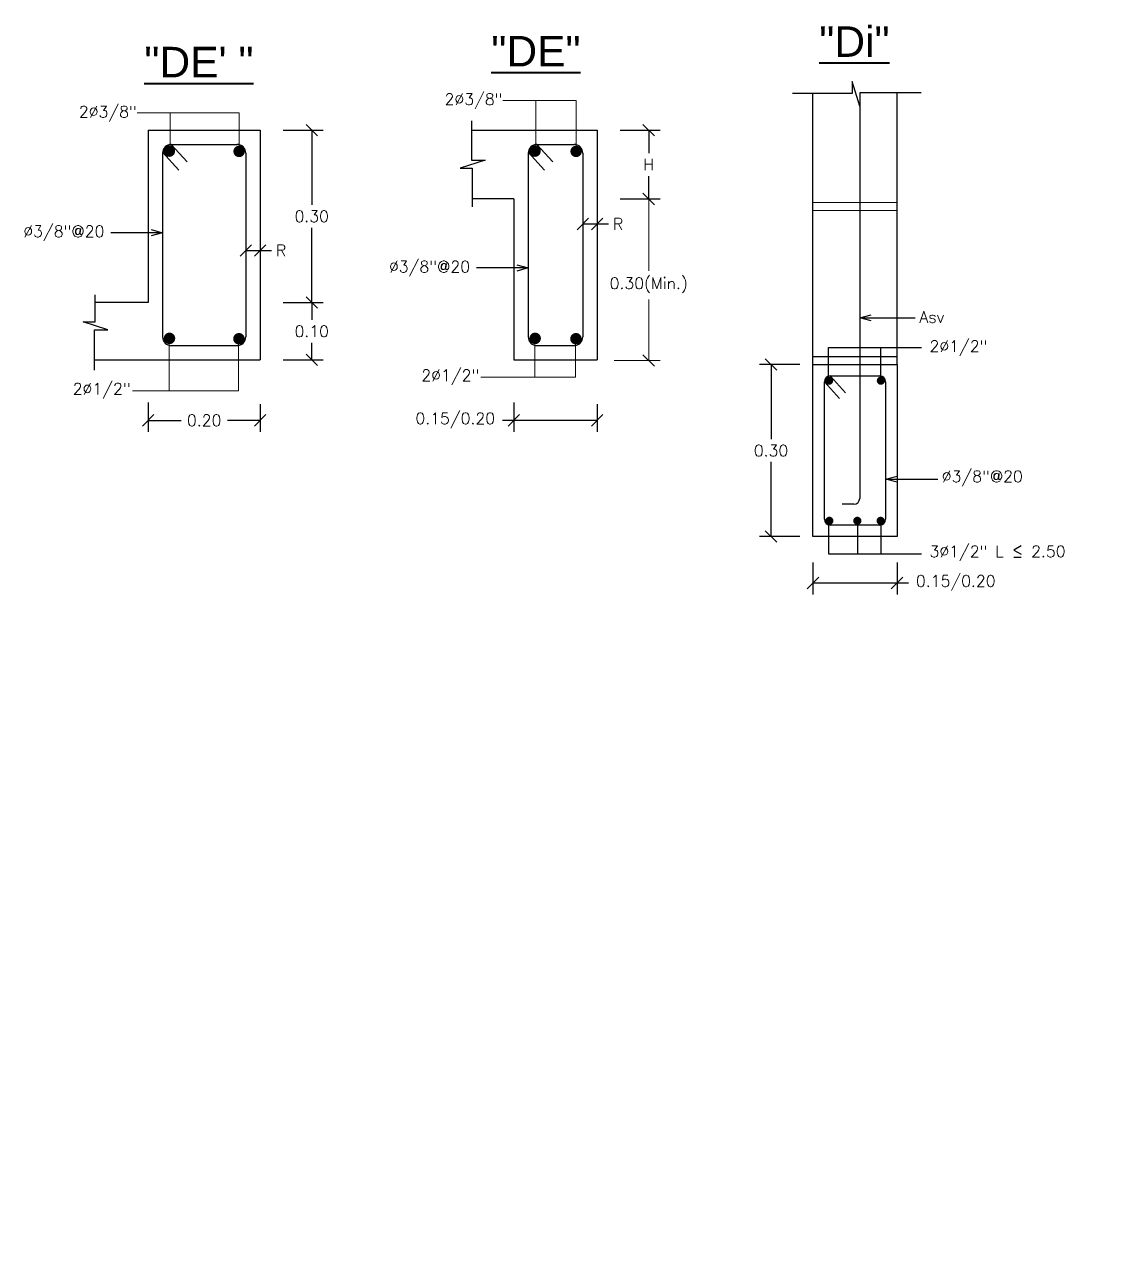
# Model space of a CAD drawing. Header units: metres. Extents: x -44 to 358, y -246 to 48.
# Drawn here: x 17.718 to 19.594, y 9.095 to 11.253 of the extents above; entities that cross this region are included whole.
import ezdxf
from ezdxf.enums import TextEntityAlignment as Align

# ---------------------------------------------------------------- set-up
doc = ezdxf.new("R2010")
doc.units = ezdxf.units.M
doc.header["$LTSCALE"] = 0.3
doc.header["$PDMODE"] = 3
doc.linetypes.add('CONTINUA', pattern=[0])
for name, color, linetype in [('ACERO', 5, 'Continuous'), ('BP', 3, 'Continuous'), ('DIMLINE', 1, 'Continuous'), ('DIMTEXTO', 4, 'Continuous'), ('TEXTOS', 4, 'Continuous'), ('VIGA-LOSA', 1, 'Continuous')]:
    doc.layers.add(name, color=color, linetype=linetype)
doc.layers.add('MUROS', color=7, linetype='Continuous', lineweight=15)
doc.styles.add('SIMPLEX', font='simplex_.ttf', dxfattribs={"height": 0.2})
doc.styles.add('SMPLEX', font='simplex.shx')
doc.styles.add('TITULOS', font='arial.ttf', dxfattribs={"width": 0.9, "height": 0.16})
doc.dimstyles.new('DIM-10', dxfattribs={"dimscale": 0.1, "dimtxt": 0.2, "dimasz": 0.2, "dimexe": 0.2, "dimexo": 0.2, "dimgap": 0.1, "dimtad": 0, "dimtih": 1, "dimtoh": 1, "dimzin": 0, "dimdsep": 46, "dimtxsty": 'SMPLEX', "dimblk": 'OBLIQUE', "dimcen": 0.2, "dimclrd": 4, "dimclre": 4, "dimclrt": 4, "dimadec": 0, "dimazin": 0, "dimtfac": 1, "dimtmove": 0, "dimatfit": 3, "dimldrblk": 'OPEN30', "dimfxl": 0.5, "dimfxlon": 1, "dimtolj": 1, "dimtzin": 0, "dimarcsym": 0})
doc.dimstyles.new('DIM-25', dxfattribs={"dimscale": 0.25, "dimtxt": 0.2, "dimasz": 0.2, "dimexe": 0.18, "dimexo": 0.2, "dimgap": 0.1, "dimtad": 0, "dimtih": 1, "dimtoh": 1, "dimzin": 0, "dimdsep": 46, "dimtxsty": 'SMPLEX', "dimblk": 'OBLIQUE', "dimcen": 0.09, "dimdle": 0.2, "dimclrd": 4, "dimclre": 4, "dimclrt": 4, "dimadec": 0, "dimazin": 0, "dimtfac": 1, "dimtofl": 0, "dimtmove": 0, "dimatfit": 3, "dimldrblk": 'OPEN30', "dimfxl": 0.3, "dimfxlon": 1, "dimtolj": 1, "dimtzin": 0, "dimarcsym": 0})

# ---------------------------------------------------------------- blocks, each defined once
blk = doc.blocks.new('_OBLIQUE')
at = {"color": 0, "linetype": 'ByBlock'}
blk.add_line((-0.5, -0.5), (0.5, 0.5), dxfattribs=at)
blk = doc.blocks.new('*D453')
at = {"layer": 'DEFPOINTS', "color": 0, "transparency": 16777216}
for p in [(18.6914, 10.9371), (18.7164, 10.9371), (18.7164, 10.9056)]:
    blk.add_point(p, dxfattribs=at)
at = {"layer": 'DIMTEXTO', "color": 4, "lineweight": -2, "transparency": 16777216}
for p, q in [((18.6914, 10.9171), (18.6914, 10.8856)), ((18.6914, 10.9056), (18.7164, 10.9056)), ((18.7164, 10.9171), (18.7164, 10.8856)), ((18.7164, 10.9056), (18.7364, 10.9056))]:
    blk.add_line(p, q, dxfattribs=at)
at = {"layer": 'DIMTEXTO', "color": 4, "lineweight": -2, "transparency": 16777216, "xscale": 0.02, "yscale": 0.02, "zscale": 0.02, "rotation": 180}
blk.add_blockref('_OBLIQUE', (18.6914, 10.9056), dxfattribs=at)
at = {"layer": 'DIMTEXTO', "color": 4, "lineweight": -2, "transparency": 16777216, "xscale": 0.02, "yscale": 0.02, "zscale": 0.02}
blk.add_blockref('_OBLIQUE', (18.7164, 10.9056), dxfattribs=at)
at = {"layer": 'DIMTEXTO', "color": 4, "transparency": 16777216, "insert": (18.7531, 10.9056), "char_height": 0.02, "attachment_point": 5, "style": 'SMPLEX'}
blk.add_mtext('\\A1;R', dxfattribs=at)
blk = doc.blocks.new('_Open30')
at = {"color": 0, "lineweight": -2}
for p, q in [((-1, 0.268), (0, 0)), ((0, 0), (-1, -0.268)), ((0, 0), (-1, 0))]:
    blk.add_line(p, q, dxfattribs=at)
blk = doc.blocks.new('*D454')
at = {"layer": 'DEFPOINTS', "color": 0, "transparency": 16777216}
for p in [(18.5713, 10.6144), (18.7164, 10.6116), (18.5713, 10.5631)]:
    blk.add_point(p, dxfattribs=at)
at = {"layer": 'DIMTEXTO', "color": 4, "lineweight": -2, "transparency": 16777216}
for p, q in [((18.5713, 10.5944), (18.5713, 10.5431)), ((18.7164, 10.5916), (18.7164, 10.5431)), ((18.5713, 10.5631), (18.5513, 10.5631)), ((18.7164, 10.5631), (18.5713, 10.5631))]:
    blk.add_line(p, q, dxfattribs=at)
at = {"layer": 'DIMTEXTO', "color": 4, "lineweight": -2, "transparency": 16777216, "xscale": 0.02, "yscale": 0.02, "zscale": 0.02, "rotation": 180}
blk.add_blockref('_OBLIQUE', (18.5713, 10.5631), dxfattribs=at)
at = {"layer": 'DIMTEXTO', "color": 4, "lineweight": -2, "transparency": 16777216, "xscale": 0.02, "yscale": 0.02, "zscale": 0.02}
blk.add_blockref('_OBLIQUE', (18.7164, 10.5631), dxfattribs=at)
at = {"layer": 'DIMTEXTO', "color": 4, "transparency": 16777216, "insert": (18.469, 10.5631), "char_height": 0.02, "attachment_point": 5, "style": 'SMPLEX'}
blk.add_mtext('\\A1;0.15/0.20', dxfattribs=at)
blk = doc.blocks.new('*D455')
at = {"layer": 'DEFPOINTS', "color": 0, "linetype": 'CONTINUA', "transparency": 16777216}
for p in [(19.0928, 10.335), (19.2395, 10.335), (19.2395, 10.2796)]:
    blk.add_point(p, dxfattribs=at)
at = {"layer": 'DIMTEXTO', "color": 4, "linetype": 'CONTINUA', "lineweight": -2, "transparency": 16777216}
for p, q in [((19.0928, 10.315), (19.0928, 10.2596)), ((19.2395, 10.315), (19.2395, 10.2596)), ((19.0928, 10.2796), (19.2395, 10.2796)), ((19.2395, 10.2796), (19.2595, 10.2796))]:
    blk.add_line(p, q, dxfattribs=at)
at = {"layer": 'DIMTEXTO', "color": 4, "linetype": 'CONTINUA', "lineweight": -2, "transparency": 16777216, "xscale": 0.02, "yscale": 0.02, "zscale": 0.02, "rotation": 180}
blk.add_blockref('_OBLIQUE', (19.0928, 10.2796), dxfattribs=at)
at = {"layer": 'DIMTEXTO', "color": 4, "linetype": 'CONTINUA', "lineweight": -2, "transparency": 16777216, "xscale": 0.02, "yscale": 0.02, "zscale": 0.02}
blk.add_blockref('_OBLIQUE', (19.2395, 10.2796), dxfattribs=at)
at = {"layer": 'DIMTEXTO', "color": 4, "linetype": 'CONTINUA', "transparency": 16777216, "insert": (19.3419, 10.2796), "char_height": 0.02, "attachment_point": 5, "style": 'SMPLEX'}
blk.add_mtext('\\A1;0.15/0.20', dxfattribs=at)
blk = doc.blocks.new('*D456')
at = {"layer": 'DEFPOINTS', "color": 0, "transparency": 16777216}
for p in [(19.0971, 10.6605), (19.0197, 10.3605), (19.0971, 10.3605)]:
    blk.add_point(p, dxfattribs=at)
at = {"layer": 'DIMTEXTO', "color": 4, "lineweight": -2, "transparency": 16777216}
for p, q in [((19.0697, 10.6605), (18.9997, 10.6605)), ((19.0197, 10.6605), (19.0197, 10.5305)), ((19.0197, 10.3605), (19.0197, 10.4905)), ((19.0697, 10.3605), (18.9997, 10.3605))]:
    blk.add_line(p, q, dxfattribs=at)
at = {"layer": 'DIMTEXTO', "color": 4, "lineweight": -2, "transparency": 16777216, "xscale": 0.02, "yscale": 0.02, "zscale": 0.02}
for p, rotation in [((19.0197, 10.6605), 90), ((19.0197, 10.3605), 270)]:
    blk.add_blockref('_OBLIQUE', p, dxfattribs=dict(at, rotation=rotation))
at = {"layer": 'DIMTEXTO', "color": 4, "transparency": 16777216, "insert": (19.0197, 10.5105), "char_height": 0.02, "attachment_point": 5, "style": 'SMPLEX'}
blk.add_mtext('\\A1;0.30', dxfattribs=at)
blk = doc.blocks.new('*D473')
at = {"layer": 'DEFPOINTS', "color": 0, "transparency": 16777216}
for p in [(18.7164, 11.0692), (18.8064, 11.0692), (18.7164, 10.9492)]:
    blk.add_point(p, dxfattribs=at)
at = {"layer": 'DIMTEXTO', "color": 4, "lineweight": -2, "transparency": 16777216}
for p, q in [((18.7564, 11.0692), (18.8264, 11.0692)), ((18.8064, 11.0692), (18.8064, 11.0292)), ((18.8064, 10.9492), (18.8064, 10.9892)), ((18.7564, 10.9492), (18.8264, 10.9492))]:
    blk.add_line(p, q, dxfattribs=at)
at = {"layer": 'DIMTEXTO', "color": 4, "lineweight": -2, "transparency": 16777216, "xscale": 0.02, "yscale": 0.02, "zscale": 0.02}
for p, rotation in [((18.8064, 11.0692), 90), ((18.8064, 10.9492), 270)]:
    blk.add_blockref('_OBLIQUE', p, dxfattribs=dict(at, rotation=rotation))
at = {"layer": 'DIMTEXTO', "color": 4, "transparency": 16777216, "insert": (18.8064, 11.0092), "char_height": 0.02, "attachment_point": 5, "style": 'SMPLEX'}
blk.add_mtext('\\A1;H', dxfattribs=at)
blk = doc.blocks.new('*D474')
at = {"layer": 'DEFPOINTS', "color": 0, "transparency": 16777216}
for p in [(18.1037, 10.8909), (18.1287, 10.8909), (18.1287, 10.8593)]:
    blk.add_point(p, dxfattribs=at)
at = {"layer": 'DIMTEXTO', "color": 4, "lineweight": -2, "transparency": 16777216}
for p, q in [((18.1037, 10.8709), (18.1037, 10.8393)), ((18.1037, 10.8593), (18.1287, 10.8593)), ((18.1287, 10.8709), (18.1287, 10.8393)), ((18.1287, 10.8593), (18.1487, 10.8593))]:
    blk.add_line(p, q, dxfattribs=at)
at = {"layer": 'DIMTEXTO', "color": 4, "lineweight": -2, "transparency": 16777216, "xscale": 0.02, "yscale": 0.02, "zscale": 0.02, "rotation": 180}
blk.add_blockref('_OBLIQUE', (18.1037, 10.8593), dxfattribs=at)
at = {"layer": 'DIMTEXTO', "color": 4, "lineweight": -2, "transparency": 16777216, "xscale": 0.02, "yscale": 0.02, "zscale": 0.02}
blk.add_blockref('_OBLIQUE', (18.1287, 10.8593), dxfattribs=at)
at = {"layer": 'DIMTEXTO', "color": 4, "transparency": 16777216, "insert": (18.1653, 10.8593), "char_height": 0.02, "attachment_point": 5, "style": 'SMPLEX'}
blk.add_mtext('\\A1;R', dxfattribs=at)
blk = doc.blocks.new('*D475')
at = {"layer": 'DEFPOINTS', "color": 0, "transparency": 16777216}
for p in [(17.9336, 10.6144), (18.1287, 10.6116), (17.9336, 10.5631)]:
    blk.add_point(p, dxfattribs=at)
at = {"layer": 'DIMTEXTO', "color": 4, "lineweight": -2, "transparency": 16777216}
for p, q in [((17.9336, 10.5944), (17.9336, 10.5431)), ((18.1287, 10.5916), (18.1287, 10.5431)), ((17.9336, 10.5631), (17.9907, 10.5631)), ((18.1287, 10.5631), (18.0716, 10.5631))]:
    blk.add_line(p, q, dxfattribs=at)
at = {"layer": 'DIMTEXTO', "color": 4, "lineweight": -2, "transparency": 16777216, "xscale": 0.02, "yscale": 0.02, "zscale": 0.02, "rotation": 180}
blk.add_blockref('_OBLIQUE', (17.9336, 10.5631), dxfattribs=at)
at = {"layer": 'DIMTEXTO', "color": 4, "lineweight": -2, "transparency": 16777216, "xscale": 0.02, "yscale": 0.02, "zscale": 0.02}
blk.add_blockref('_OBLIQUE', (18.1287, 10.5631), dxfattribs=at)
at = {"layer": 'DIMTEXTO', "color": 4, "transparency": 16777216, "insert": (18.0311, 10.5631), "char_height": 0.02, "attachment_point": 5, "style": 'SMPLEX'}
blk.add_mtext('\\A1;0.20', dxfattribs=at)
blk = doc.blocks.new('*D476')
at = {"layer": 'DEFPOINTS', "color": 0, "transparency": 16777216}
for p in [(18.1287, 10.7685), (18.1287, 10.6685), (18.2187, 10.6685)]:
    blk.add_point(p, dxfattribs=at)
at = {"layer": 'DIMTEXTO', "color": 4, "lineweight": -2, "transparency": 16777216}
for p, q in [((18.1687, 10.7685), (18.2387, 10.7685)), ((18.2187, 10.7685), (18.2187, 10.7385)), ((18.2187, 10.6685), (18.2187, 10.6985)), ((18.1687, 10.6685), (18.2387, 10.6685))]:
    blk.add_line(p, q, dxfattribs=at)
at = {"layer": 'DIMTEXTO', "color": 4, "lineweight": -2, "transparency": 16777216, "xscale": 0.02, "yscale": 0.02, "zscale": 0.02}
for p, rotation in [((18.2187, 10.7685), 90), ((18.2187, 10.6685), 270)]:
    blk.add_blockref('_OBLIQUE', p, dxfattribs=dict(at, rotation=rotation))
at = {"layer": 'DIMTEXTO', "color": 4, "transparency": 16777216, "insert": (18.2187, 10.7185), "char_height": 0.02, "attachment_point": 5, "style": 'SMPLEX'}
blk.add_mtext('\\A1;0.10', dxfattribs=at)
blk = doc.blocks.new('*D477')
at = {"layer": 'DEFPOINTS', "color": 0, "transparency": 16777216}
for p in [(18.1287, 11.0692), (18.2187, 11.0692), (18.1287, 10.7685)]:
    blk.add_point(p, dxfattribs=at)
at = {"layer": 'DIMTEXTO', "color": 4, "lineweight": -2, "transparency": 16777216}
for p, q in [((18.1687, 11.0692), (18.2387, 11.0692)), ((18.2187, 11.0692), (18.2187, 10.9389)), ((18.2187, 10.7685), (18.2187, 10.8989)), ((18.1687, 10.7685), (18.2387, 10.7685))]:
    blk.add_line(p, q, dxfattribs=at)
at = {"layer": 'DIMTEXTO', "color": 4, "lineweight": -2, "transparency": 16777216, "xscale": 0.02, "yscale": 0.02, "zscale": 0.02}
for p, rotation in [((18.2187, 11.0692), 90), ((18.2187, 10.7685), 270)]:
    blk.add_blockref('_OBLIQUE', p, dxfattribs=dict(at, rotation=rotation))
at = {"layer": 'DIMTEXTO', "color": 4, "transparency": 16777216, "insert": (18.2187, 10.9189), "char_height": 0.02, "attachment_point": 5, "style": 'SMPLEX'}
blk.add_mtext('\\A1;0.30', dxfattribs=at)
blk = doc.blocks.new('*D1430')
at = {"layer": 'DEFPOINTS', "color": 0, "linetype": 'Continuous', "transparency": 16777216}
for p in [(21.0949, 10.6997), (21.0949, -45.0659), (18.6413, -45.7692)]:
    blk.add_point(p, dxfattribs=at)
at = {"layer": 'DIMTEXTO', "color": 4, "linetype": 'Continuous', "lineweight": -2, "transparency": 16777216}
for p, q in [((21.0949, -44.9909), (21.0949, -45.1109)), ((18.6413, -45.1409), (18.6413, -45.0209)), ((18.5913, -45.0659), (19.7669, -45.0659)), ((21.1449, -45.0659), (19.9693, -45.0659))]:
    blk.add_line(p, q, dxfattribs=at)
at = {"layer": 'DIMTEXTO', "color": 4, "linetype": 'Continuous', "lineweight": -2, "transparency": 16777216, "xscale": 0.05, "yscale": 0.05, "zscale": 0.05, "rotation": 180}
blk.add_blockref('_OBLIQUE', (18.6413, -45.0659), dxfattribs=at)
at = {"layer": 'DIMTEXTO', "color": 4, "linetype": 'Continuous', "lineweight": -2, "transparency": 16777216, "xscale": 0.05, "yscale": 0.05, "zscale": 0.05}
blk.add_blockref('_OBLIQUE', (21.0949, -45.0659), dxfattribs=at)
at = {"layer": 'DIMTEXTO', "color": 4, "linetype": 'Continuous', "transparency": 16777216, "insert": (19.8681, -45.0659), "char_height": 0.05, "attachment_point": 5, "style": 'SMPLEX'}
blk.add_mtext('\\A1;2.45', dxfattribs=at)

msp = doc.modelspace()

# ---------------------------------------------------------------- linework, layer by layer
at = {"color": 1}
for p, q in [((19.0928315, 10.7605185), (19.0928315, 11.1336759)), ((19.2395021, 10.7605185), (19.2395021, 11.1340581))]:
    msp.add_line(p, q, dxfattribs=at)
at = {"layer": 'ACERO'}
for p, q in [((19.1743287, 11.1332515), (19.1743287, 10.4270088)), ((17.9585968, 11.0291744), (17.9585968, 10.7085294)), ((17.9586532, 11.0304741), (17.9868916, 10.9994609)), ((17.973449, 11.0441737), (18.0012171, 11.0136771)), ((17.9735968, 11.0441744), (18.0886784, 11.0441744)), ((18.1036784, 11.0291744), (18.1036784, 10.7085294)), ((18.5963415, 11.0291744), (18.5963415, 10.7085294)), ((18.5963979, 11.0304741), (18.6246363, 10.9994609)), ((18.6111937, 11.0441737), (18.6389618, 11.0136771)), ((18.6113415, 11.0441744), (18.676423, 11.0441744)), ((18.691423, 11.0291744), (18.691423, 10.7085294)), ((17.9735968, 10.6935294), (18.0886784, 10.6935294)), ((18.6113415, 10.6935294), (18.676423, 10.6935294)), ((19.1228315, 10.6405185), (19.2095021, 10.6405185)), ((19.1232608, 10.6402277), (19.1497845, 10.6110977)), ((19.1128315, 10.3905185), (19.1128315, 10.6305185)), ((19.1128315, 10.6305185), (19.1393551, 10.6013885)), ((19.2195021, 10.6305185), (19.2195021, 10.3905185)), ((19.1643287, 10.4170088), (19.144015, 10.4170088)), ((19.2095021, 10.3805185), (19.1228315, 10.3805185))]:
    msp.add_line(p, q, dxfattribs=at)
for points, const_width in [([(17.965347, 11.0325992, 1), (17.975347, 11.0325992, 1)], 0.01), ([(18.0870788, 11.032095, 1), (18.0970788, 11.032095, 1)], 0.01), ([(18.6030916, 11.0325992, 1), (18.6130916, 11.0325992, 1)], 0.01), ([(18.6748235, 11.032095, 1), (18.6848235, 11.032095, 1)], 0.01), ([(17.9655869, 10.7060568, 1), (17.9755869, 10.7060568, 1)], 0.01), ([(18.0867262, 10.7053912, 1), (18.0967262, 10.7053912, 1)], 0.01), ([(18.6033316, 10.7060568, 1), (18.6133316, 10.7060568, 1)], 0.01), ([(18.6744709, 10.7053912, 1), (18.6844709, 10.7053912, 1)], 0.01), ([(19.1245274, 10.6322734, -1), (19.1174024, 10.6322734, -1)], 0.007125), ([(19.2148449, 10.6322734, -1), (19.2077199, 10.6322734, -1)], 0.007125), ([(19.124953, 10.387908, 1), (19.117828, 10.387908, 1)], 0.007125), ([(19.1737717, 10.387908, 1), (19.1666467, 10.387908, 1)], 0.007125), ([(19.2143902, 10.387908, 1), (19.2072652, 10.387908, 1)], 0.007125)]:
    msp.add_lwpolyline(points, format="xyb", close=True, dxfattribs=dict(at, const_width=const_width))
for centre, radius, start, end in [((17.9735968, 11.0291744), 0.015, 90, 180), ((18.0886784, 11.0291744), 0.015, 0, 90), ((18.6113415, 11.0291744), 0.015, 90, 180), ((18.676423, 11.0291744), 0.015, 0, 90), ((17.9735968, 10.7085294), 0.015, 180, 270), ((18.0886784, 10.7085294), 0.015, 270, 0), ((18.6113415, 10.7085294), 0.015, 180, 270), ((18.676423, 10.7085294), 0.015, 270, 0), ((19.1228315, 10.6305185), 0.01, 90, 180), ((19.2095021, 10.6305185), 0.01, 0, 90), ((19.1643287, 10.4270088), 0.01, 270, 0), ((19.1228315, 10.3905185), 0.01, 180, 270), ((19.2095021, 10.3905185), 0.01, 270, 0)]:
    msp.add_arc(centre, radius, start, end, dxfattribs=at)
at = {"layer": 'BP'}
for points in [[(19.2813303, 11.1340581), (19.1747295, 11.1340581), (19.1747295, 11.1107798), (19.160955, 11.1538884), (19.160955, 11.1331961), (19.0573327, 11.1331961)], [(18.4976086, 11.0855497), (18.4976086, 11.0165437), (18.5208869, 11.0165437), (18.4777784, 11.0027691), (18.4984706, 11.0027691), (18.4984706, 10.9355546)], [(18.4976086, 11.0855497), (18.4976086, 11.0165437), (18.5208869, 11.0165437), (18.4777784, 11.0027691), (18.4984706, 11.0027691), (18.4984706, 10.9355546)], [(17.8399476, 10.6506893), (17.8399476, 10.7211602), (17.863226, 10.7211602), (17.8201174, 10.7349347), (17.8408096, 10.7349347), (17.8408096, 10.7821493)], [(17.8399476, 10.6506893), (17.8399476, 10.7211602), (17.863226, 10.7211602), (17.8201174, 10.7349347), (17.8408096, 10.7349347), (17.8408096, 10.7821493)]]:
    msp.add_lwpolyline(points, dxfattribs=at)
at = {"layer": 'DIMLINE', "color": 4}
for points in [[(19.1201393, 10.6331082), (19.1201393, 10.6904227), (19.2819742, 10.6904227)], [(19.2109428, 10.6331082), (19.2109428, 10.6904227)], [(19.1201393, 10.3879288), (19.1201393, 10.3306142), (19.2819742, 10.3306142)], [(19.1703243, 10.3879288), (19.1703243, 10.3306142)], [(19.2109428, 10.3879288), (19.2109428, 10.3306142)]]:
    msp.add_lwpolyline(points, dxfattribs=at)
at = {"layer": 'MUROS', "color": 4}
for p, q in [((18.7661696, 10.9491672), (18.8264045, 10.9491672)), ((18.8064045, 10.9491672), (18.8064045, 10.8240864)), ((18.8064045, 10.6673151), (18.8064045, 10.7736102)), ((18.7462178, 10.6673151), (18.8264045, 10.6673151))]:
    msp.add_line(p, q, dxfattribs=at)
for points in [[(18.6797056, 11.0353592), (18.6797056, 11.1209625), (18.5517311, 11.1209625)], [(18.6097746, 11.0368503), (18.6097746, 11.1209625)], [(18.0919609, 11.0353592), (18.0919609, 11.0991135), (17.9139864, 11.0991135)], [(17.9720299, 11.0368503), (17.9720299, 11.0991135)], [(18.091178, 10.7087443), (18.091178, 10.6147742), (17.905834, 10.6147742)], [(17.9702341, 10.7087443), (17.9702341, 10.6147742)], [(18.6789226, 10.7087443), (18.6789226, 10.6383297), (18.5138788, 10.6383297)], [(18.6079788, 10.7087443), (18.6079788, 10.6383297)]]:
    msp.add_lwpolyline(points, dxfattribs=at)
at = {"layer": 'MUROS', "color": 1}
for points in [[(19.0928315, 10.9429888), (19.2395021, 10.9429888)], [(19.0928315, 10.9288454), (19.2395021, 10.9288454)]]:
    msp.add_lwpolyline(points, dxfattribs=at)
at = {"layer": 'VIGA-LOSA'}
for p, q in [((17.9335968, 11.0691744), (18.1286784, 11.0691744)), ((17.9335968, 11.0691744), (17.9335968, 10.7685367)), ((18.1286784, 11.0691744), (18.1286784, 10.6685294)), ((18.4976086, 11.0691744), (18.5713415, 11.0691744)), ((18.5713415, 11.0691744), (18.716423, 11.0691744)), ((18.716423, 11.0691744), (18.716423, 10.6685294)), ((18.5713415, 10.9491672), (18.4984706, 10.9491672)), ((18.5713415, 10.9491672), (18.5713415, 10.6685294)), ((17.9335968, 10.7685367), (17.8408096, 10.7685367)), ((19.0928315, 10.6605185), (19.0928315, 10.7746619)), ((19.2395021, 10.6605185), (19.2395021, 10.7746619)), ((17.8399476, 10.6685294), (17.9335968, 10.6685294)), ((17.9335968, 10.6685294), (18.1286784, 10.6685294)), ((18.5713415, 10.6685294), (18.716423, 10.6685294))]:
    msp.add_line(p, q, dxfattribs=at)
msp.add_lwpolyline([(19.0928315, 10.6746619), (19.2395021, 10.6746619)], dxfattribs=at)
msp.add_lwpolyline([(19.2395021, 10.3605185), (19.0928315, 10.3605185), (19.0928315, 10.6605185), (19.2395021, 10.6605185)], close=True, dxfattribs=at)

# ---------------------------------------------------------------- block references
at = {"layer": 'MUROS', "color": 4, "xscale": 0.0200000000186265, "yscale": 0.0200000000186265, "zscale": 0.0200000000186265}
for p, rotation in [((18.8064045, 10.9491672), 89.9999999999999), ((18.8064045, 10.6673151), 269.9999999999999)]:
    msp.add_blockref('_OBLIQUE', p, dxfattribs=dict(at, rotation=rotation))

# ---------------------------------------------------------------- texts
at = {"layer": 'DIMLINE', "color": 4, "char_height": 0.02, "attachment_point": 4, "style": 'SIMPLEX'}
for s, insert in [('2%%C1/2" ', (19.2960663, 10.6889868)), ('%%C3/8"@20', (19.3174062, 10.4619427)), ('3%%C1/2" L {\\H1.0833x;≤} 2.50', (19.2960663, 10.3320501))]:
    msp.add_mtext(s, dxfattribs=dict(at, insert=insert))
at = {"layer": 'MUROS', "color": 4, "char_height": 0.02}
for s, insert, attachment_point, style in [('2%%C3/8" ', (18.5514541, 11.1196846), 6, 'SIMPLEX'), ('2%%C3/8" ', (17.9137094, 11.0978356), 6, 'SIMPLEX'), ('%%C3/8"@20', (17.8570458, 10.8893186), 6, 'SIMPLEX'), ('%%C3/8"@20', (18.4947905, 10.8277987), 6, 'SIMPLEX'), ('\\A1;0.30(Min.)', (18.8064045, 10.7988483), 5, 'SMPLEX'), ('Asv', (19.2785687, 10.7433377), 4, 'SIMPLEX'), ('2%%C1/2"', (18.5110408, 10.6382629), 6, 'SIMPLEX'), ('2%%C1/2"', (17.9029961, 10.6147074), 6, 'SIMPLEX')]:
    msp.add_mtext(s, dxfattribs=dict(at, insert=insert, attachment_point=attachment_point, style=style))
at = {"layer": 'TEXTOS', "color": 3, "lineweight": 40, "style": 'TITULOS'}
for s, p in [('%%U"Di"', (19.1651659, 11.1969893)), ('%%U"DE"', (18.6097195, 11.1802131)), ('%%U"DE\' "', (18.0219748, 11.1613217))]:
    msp.add_text(s, height=0.05313199, rotation=360, dxfattribs=at).set_placement(p, align=Align.CENTER)

# ---------------------------------------------------------------- dimensions: what is measured, and where the dimension line sits
at = {"layer": 'DIMTEXTO'}
for base, p2, angle, picture, middle in [((18.2186599, 11.0691744), (18.1286784, 11.0691744), 90, '*D477', (18.2186599, 10.9188556)), ((18.2186599, 10.6685294), (18.1286784, 10.6685294), 270, '*D476', (18.2186599, 10.7185331))]:
    dim = msp.add_linear_dim(base=base, p1=(18.1286784, 10.7685367), p2=p2, angle=angle, dimstyle='DIM-10', dxfattribs=at)
    dim.commit()
    dim.dimension.update_dxf_attribs({"geometry": picture, "text_midpoint": middle})
dim = msp.add_linear_dim(base=(18.8064045, 11.0691744), p1=(18.716423, 10.9491672), p2=(18.716423, 11.0691744), angle=90, text='H', dimstyle='DIM-10', dxfattribs=at)
dim.commit()
dim.dimension.update_dxf_attribs({"geometry": '*D473', "text_midpoint": (18.8064045, 11.0091708)})
for base, p1, p2, text, picture, middle in [((18.716423, 10.9055602), (18.691423, 10.9371329), (18.716423, 10.9371329), 'R', '*D453', (18.7530897, 10.9055602)), ((18.1286784, 10.8593222), (18.1036784, 10.890895), (18.1286784, 10.890895), 'R', '*D474', (18.165345, 10.8593222)), ((18.5713415, 10.563097), (18.716423, 10.6116254), (18.5713415, 10.6144362), '<>/0.20', '*D454', (18.4689605, 10.563097))]:
    dim = msp.add_linear_dim(base=base, p1=p1, p2=p2, text=text, dimstyle='DIM-10', dxfattribs=at)
    dim.commit()
    dim.dimension.update_dxf_attribs({"geometry": picture, "text_midpoint": middle})
at = {"layer": 'DIMTEXTO', "linetype": 'Continuous'}
dim = msp.add_linear_dim(base=(21.0948816, -45.0658572), p1=(18.6413299, -45.7692064), p2=(21.0948816, 10.6996982), dimstyle='DIM-25', dxfattribs=at)
dim.commit()
dim.dimension.update_dxf_attribs({"geometry": '*D1430', "text_midpoint": (19.8681057, -45.0658572)})
at = {"layer": 'DIMTEXTO'}
dim = msp.add_aligned_dim(p1=(19.0971339, 10.6605185), p2=(19.0971339, 10.3605185), distance=-0.0774212, dimstyle='DIM-10', dxfattribs=at)
dim.commit()
dim.dimension.update_dxf_attribs({"geometry": '*D456', "text_midpoint": (19.0197128, 10.5105185)})
dim = msp.add_linear_dim(base=(17.9335968, 10.563097), p1=(18.1286784, 10.6116254), p2=(17.9335968, 10.6144362), dimstyle='DIM-10', dxfattribs=at)
dim.commit()
dim.dimension.update_dxf_attribs({"geometry": '*D475', "text_midpoint": (18.0311376, 10.563097)})
at = {"layer": 'DIMTEXTO', "linetype": 'CONTINUA'}
dim = msp.add_linear_dim(base=(19.2395021, 10.279566), p1=(19.0928315, 10.3350322), p2=(19.2395021, 10.3350322), text='<>/0.20', dimstyle='DIM-10', dxfattribs=at)
dim.commit()
dim.dimension.update_dxf_attribs({"geometry": '*D455', "text_midpoint": (19.341883, 10.279566)})

# ---------------------------------------------------------------- leaders
at = {"layer": 'DIMTEXTO'}
for points in [[(17.9585968, 10.8903051), (17.868034, 10.8903051)], [(18.5963415, 10.8287853), (18.5057787, 10.8287853)], [(19.1743287, 10.7418944), (19.2710785, 10.7418944)], [(19.2195021, 10.4605185), (19.3103696, 10.4605185)]]:
    msp.add_leader(points, dimstyle='DIM-10', override={"dimgap": 0.1, "dimtad": 0}, dxfattribs=at)

doc.saveas('drawing.dxf')
